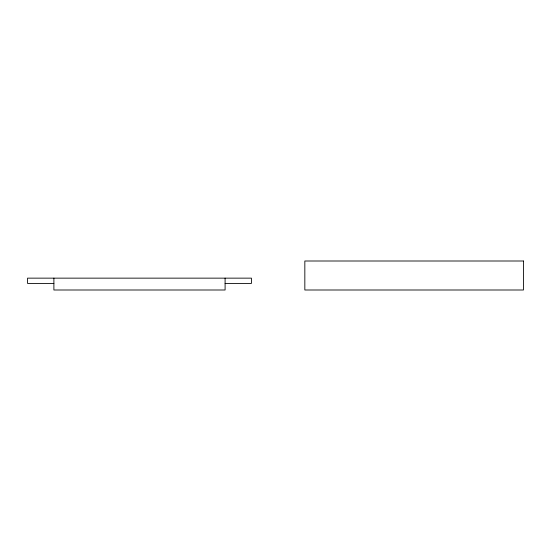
<?xml version="1.0" encoding="UTF-8"?>
<svg xmlns="http://www.w3.org/2000/svg" width="551" height="551" viewBox="0 0 551 551"><rect width="100%" height="100%" fill="white"/><g stroke="black" fill="none" stroke-linecap="round" stroke-linejoin="round"><path stroke-width="0.83" d="M53.888 283.414L27.55 283.414L27.55 278.145L251.435 278.145L251.435 283.414L225.097 283.414M225.097 278.145L225.097 289.998L53.888 289.998L53.888 278.145M523.45 261.002L304.834 261.002L304.834 289.998L523.45 289.998L523.45 261.002"/></g></svg>
